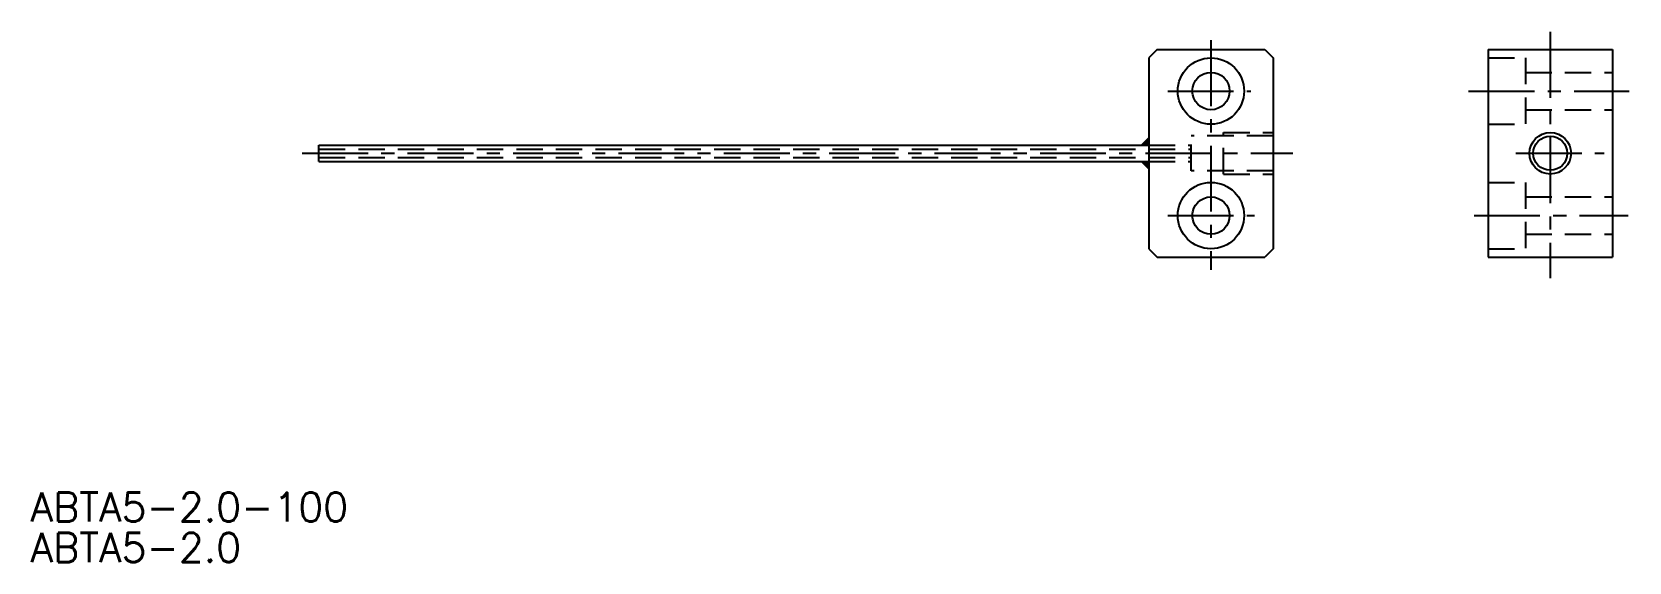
# Model space of a CAD drawing. Extents: x 348 to 540, y 155 to 219.
import ezdxf

# ---------------------------------------------------------------- set-up
doc = ezdxf.new("R2010")
doc.units = 0
doc.header["$LTSCALE"] = 0.25
doc.linetypes.add('CENTER', pattern=[50.8, 31.75, -6.35, 6.35, -6.35])
doc.linetypes.add('DASHED', pattern=[19.05, 12.7, -6.35])
doc.layers.get('0').update_dxf_attribs({"linetype": 'CONTINUOUS'})
doc.layers.add('CENTER', color=1, linetype='CENTER')
doc.styles.get("Standard").update_dxf_attribs({"font": 'txt.shx', "bigfont": 'bigfont.shx'})

msp = doc.modelspace()

# ---------------------------------------------------------------- linework, layer by layer
at = {"linetype": 'CONTINUOUS'}
for p, q in [((483.46, 217.13), (482.46, 216.13)), ((482.46, 216.13), (482.46, 193.13)), ((483.46, 217.13), (496.46, 217.13)), ((496.46, 217.13), (497.46, 216.13)), ((497.46, 216.13), (497.46, 193.13)), ((523.35, 217.13), (538.35, 217.13)), ((523.35, 217.13), (523.35, 192.13)), ((538.35, 217.13), (538.35, 192.13)), ((482.46, 193.13), (483.46, 192.13)), ((497.46, 193.13), (496.46, 192.13)), ((483.46, 192.13), (496.46, 192.13)), ((523.35, 192.13), (538.35, 192.13))]:
    msp.add_line(p, q, dxfattribs=at)
at = {"color": 3, "linetype": 'DASHED'}
for p, q in [((523.35, 216.13), (527.85, 216.13)), ((527.85, 216.13), (527.85, 208.13)), ((527.85, 214.38), (538.35, 214.38)), ((527.85, 209.88), (538.35, 209.88)), ((523.35, 208.13), (527.85, 208.13)), ((497.46, 206.73), (487.59, 206.73)), ((487.59, 202.53), (487.59, 206.73)), ((491.46, 207.13), (497.46, 207.13)), ((491.46, 202.13), (491.46, 207.13)), ((382.46, 205.13), (487.59, 205.13)), ((382.46, 204.13), (487.59, 204.13)), ((482.46, 205.63), (487.59, 205.63)), ((482.46, 203.63), (487.59, 203.63)), ((497.46, 202.53), (487.59, 202.53)), ((491.46, 202.13), (497.46, 202.13)), ((523.35, 201.13), (527.85, 201.13)), ((527.85, 201.13), (527.85, 193.13)), ((527.85, 199.38), (538.35, 199.38)), ((527.85, 194.88), (538.35, 194.88)), ((523.35, 193.13), (527.85, 193.13))]:
    msp.add_line(p, q, dxfattribs=at)
at = {"color": 7, "linetype": 'CONTINUOUS'}
for p, q in [((481.58, 205.63), (482.46, 206.51)), ((482.46, 206.34), (481.74, 205.63)), ((481.87, 205.63), (482.46, 206.22)), ((482.15, 205.63), (482.46, 205.93)), ((382.46, 203.63), (382.46, 205.63)), ((382.46, 205.63), (482.46, 205.63)), ((382.46, 203.63), (482.46, 203.63)), ((481.58, 203.63), (482.46, 202.74)), ((482.46, 202.91), (481.74, 203.63)), ((481.87, 203.63), (482.46, 203.03)), ((482.15, 203.63), (482.46, 203.32))]:
    msp.add_line(p, q, dxfattribs=at)
for centre, radius in [((489.96, 212.13), 4), ((489.96, 212.13), 2.25), ((489.96, 197.13), 4), ((489.96, 197.13), 2.25)]:
    msp.add_circle(centre, radius, dxfattribs=at)
at = {"color": 3, "linetype": 'CONTINUOUS'}
msp.add_circle((530.85, 204.63), 2.5, dxfattribs=at)
at = {"linetype": 'CONTINUOUS'}
msp.add_circle((530.85, 204.63), 2.05, dxfattribs=at)
at = {"layer": 'CENTER', "color": 1, "linetype": 'CENTER'}
for p, q in [((489.96, 218.25), (489.96, 190.59)), ((530.85, 219.25), (530.85, 189.59)), ((484.75, 212.13), (494.76, 212.13)), ((521.01, 212.13), (540.34, 212.13)), ((380.46, 204.63), (499.83, 204.63)), ((526.7, 204.63), (537.36, 204.63)), ((484.75, 197.13), (495.2, 197.13)), ((521.67, 197.13), (540.23, 197.13))]:
    msp.add_line(p, q, dxfattribs=at)

# ---------------------------------------------------------------- texts
at = {"color": 7, "linetype": 'CONTINUOUS'}
for s, p in [('ABTA5-2.0-100', (347.74, 160.25)), ('ABTA5-2.0', (347.74, 155.38))]:
    msp.add_text(s, height=3.5, dxfattribs=at).set_placement(p)

doc.saveas('drawing.dxf')
